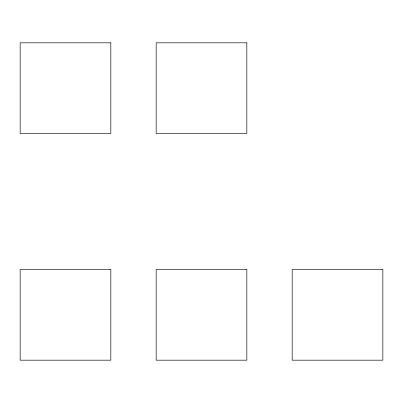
<?xml version="1.0" encoding="UTF-8"?>
<svg xmlns="http://www.w3.org/2000/svg" width="403" height="403" viewBox="0 0 403 403"><rect width="100%" height="100%" fill="white"/><g stroke="black" fill="none" stroke-linecap="round" stroke-linejoin="round"><path stroke-width="0.6" d="M110.825 42.819L20.15 42.819L20.15 133.494L110.825 133.494L110.825 42.819M246.838 42.819L156.163 42.819L156.163 133.494L246.838 133.494L246.838 42.819M110.825 269.506L20.15 269.506L20.15 360.181L110.825 360.181L110.825 269.506M246.838 269.506L156.163 269.506L156.163 360.181L246.838 360.181L246.838 269.506M382.85 269.506L292.175 269.506L292.175 360.181L382.85 360.181L382.85 269.506"/></g></svg>
